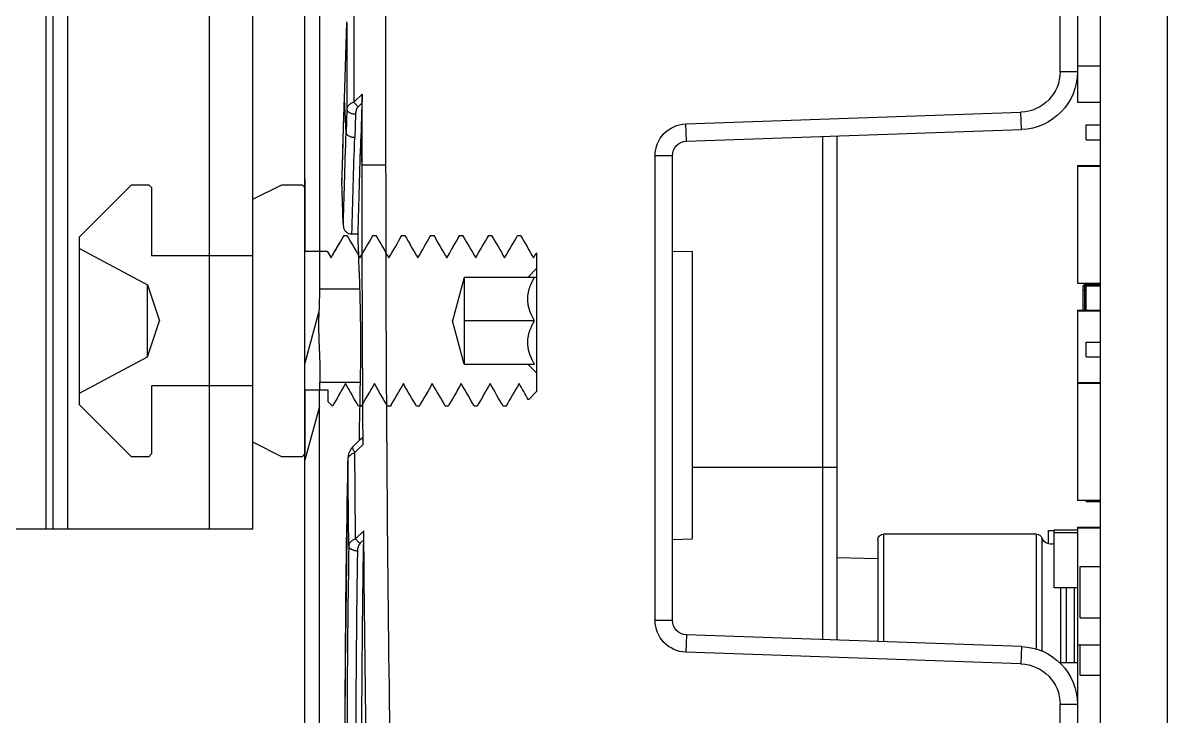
# Model space of a CAD drawing. Header units: millimetres. Extents: x 3299 to 14264, y 1863 to 5555.
# Drawn here: x 13199.5 to 13239.05, y 4149.84 to 4173.8 of the extents above; entities that cross this region are included whole.
import ezdxf

# ---------------------------------------------------------------- set-up
doc = ezdxf.new("R2010")
doc.units = ezdxf.units.MM
doc.layers.add('02___PRT_ALL_AXES', color=7, linetype='Continuous')
doc.layers.add('1轮廓线', color=7, linetype='Continuous', lineweight=25)

# ---------------------------------------------------------------- blocks, each defined once
blk = doc.blocks.new('etdyf')
at = {"color": 114, "linetype": 'Continuous', "true_color": 0x139b48}
for p, q in [((4442.055, 3217.709), (4442.055, 3237.709)), ((5101.055, 3224.87), (4442.055, 3224.87)), ((4442.055, 3224.609), (5101.055, 3224.609)), ((4442.055, 3224.109), (5101.055, 3224.109)), ((4442.055, 3219.209), (5101.055, 3219.209)), ((4442.055, 3217.709), (5101.055, 3217.709))]:
    blk.add_line(p, q, dxfattribs=at)
blk = doc.blocks.new('RYFHVN')
at = {"layer": '1轮廓线', "linetype": 'Continuous', "lineweight": 25}
for p, q in [((8617.813, 3200.29), (8619.613, 3202.09)), ((8619.613, 3202.09), (8620.213, 3202.09)), ((8620.213, 3202.09), (8620.313, 3201.99)), ((8623.813, 3201.59), (8624.813, 3202.09)), ((8624.813, 3202.09), (8625.513, 3202.09)), ((8625.513, 3202.09), (8625.613, 3201.99)), ((8625.613, 3202.29), (8625.613, 3199.79)), ((8620.313, 3201.99), (8620.313, 3199.64)), ((8623.813, 3199.64), (8623.813, 3201.59)), ((8617.813, 3199.89), (8617.813, 3200.29)), ((8626.963, 3200.34), (8626.963, 3200.34)), ((8626.963, 3200.34), (8627.063, 3200.34)), ((8627.063, 3200.34), (8627.063, 3200.34)), ((8627.963, 3200.34), (8627.963, 3200.34)), ((8627.963, 3200.34), (8628.063, 3200.34)), ((8628.063, 3200.339), (8628.063, 3200.34)), ((8628.963, 3200.34), (8628.963, 3200.339)), ((8628.963, 3200.34), (8629.063, 3200.34)), ((8629.063, 3200.339), (8629.063, 3200.34)), ((8629.963, 3200.34), (8629.963, 3200.339)), ((8629.963, 3200.34), (8630.063, 3200.34)), ((8630.063, 3200.34), (8630.063, 3200.34)), ((8630.963, 3200.34), (8630.963, 3200.34)), ((8630.963, 3200.34), (8631.063, 3200.34)), ((8631.063, 3200.34), (8631.063, 3200.34)), ((8631.963, 3200.34), (8631.963, 3200.34)), ((8631.963, 3200.34), (8632.063, 3200.34)), ((8632.063, 3200.34), (8632.063, 3200.34)), ((8632.963, 3200.34), (8632.963, 3200.34)), ((8632.963, 3200.34), (8633.063, 3200.34)), ((8633.063, 3200.34), (8633.063, 3200.34)), ((8617.813, 3198.28), (8617.813, 3199.89)), ((8625.613, 3199.79), (8626.381, 3199.79)), ((8626.38, 3199.79), (8626.381, 3199.79)), ((8633.613, 3199.734), (8633.613, 3199.734)), ((8633.613, 3199.734), (8633.613, 3199.19)), ((8620.313, 3199.64), (8623.813, 3199.64)), ((8626.513, 3199.56), (8626.513, 3199.56)), ((8627.513, 3199.56), (8627.513, 3199.56)), ((8628.513, 3199.56), (8628.513, 3199.56)), ((8629.513, 3199.56), (8629.513, 3199.56)), ((8630.513, 3199.56), (8630.513, 3199.56)), ((8631.513, 3199.56), (8631.513, 3199.56)), ((8632.513, 3199.56), (8632.513, 3199.56)), ((8633.513, 3199.56), (8633.513, 3199.56)), ((8633.613, 3199.19), (8633.313, 3198.89)), ((8633.613, 3199.19), (8633.613, 3195.59)), ((8620.172, 3196.144), (8620.172, 3198.636)), ((8633.313, 3198.89), (8631.113, 3198.89)), ((8631.113, 3198.89), (8631.113, 3195.89)), ((8617.813, 3196.79), (8617.813, 3197.99)), ((8633.545, 3197.39), (8631.113, 3197.39)), ((8617.813, 3194.89), (8617.813, 3196.5)), ((8631.113, 3195.89), (8633.313, 3195.89)), ((8633.313, 3195.89), (8633.613, 3195.59)), ((8633.613, 3195.59), (8633.613, 3194.94)), ((8620.313, 3195.14), (8620.313, 3192.79)), ((8623.813, 3195.14), (8620.313, 3195.14)), ((8623.813, 3193.19), (8623.813, 3195.14)), ((8626.413, 3194.99), (8625.613, 3194.99)), ((8625.613, 3194.99), (8625.613, 3192.79)), ((8626.413, 3194.59), (8626.413, 3194.99)), ((8627.013, 3195.219), (8627.013, 3195.219)), ((8628.013, 3195.22), (8628.013, 3195.22)), ((8629.013, 3195.219), (8629.013, 3195.219)), ((8630.013, 3195.22), (8630.013, 3195.22)), ((8631.013, 3195.219), (8631.013, 3195.219)), ((8632.013, 3195.219), (8632.013, 3195.219)), ((8633.013, 3195.219), (8633.013, 3195.219)), ((8617.813, 3194.49), (8617.813, 3194.89)), ((8626.563, 3194.44), (8626.413, 3194.59)), ((8633.613, 3194.94), (8633.335, 3194.662)), ((8633.335, 3194.662), (8633.335, 3194.662)), ((8619.613, 3192.69), (8617.813, 3194.49)), ((8626.563, 3194.44), (8626.563, 3194.44)), ((8627.463, 3194.44), (8627.463, 3194.44)), ((8627.563, 3194.44), (8627.463, 3194.44)), ((8627.563, 3194.44), (8627.563, 3194.44)), ((8628.463, 3194.44), (8628.463, 3194.44)), ((8628.563, 3194.44), (8628.463, 3194.44)), ((8628.563, 3194.44), (8628.563, 3194.439)), ((8629.463, 3194.439), (8629.463, 3194.44)), ((8629.563, 3194.44), (8629.463, 3194.44)), ((8629.563, 3194.44), (8629.563, 3194.441)), ((8630.463, 3194.441), (8630.463, 3194.44)), ((8630.563, 3194.44), (8630.463, 3194.44)), ((8630.563, 3194.44), (8630.563, 3194.44)), ((8631.463, 3194.44), (8631.463, 3194.44)), ((8631.563, 3194.44), (8631.463, 3194.44)), ((8631.563, 3194.44), (8631.563, 3194.44)), ((8632.463, 3194.44), (8632.463, 3194.44)), ((8632.563, 3194.44), (8632.463, 3194.44)), ((8632.563, 3194.44), (8632.563, 3194.44)), ((8624.813, 3192.69), (8623.813, 3193.19)), ((8620.213, 3192.69), (8619.613, 3192.69)), ((8620.313, 3192.79), (8620.213, 3192.69)), ((8625.513, 3192.69), (8624.813, 3192.69)), ((8625.613, 3192.79), (8625.513, 3192.69))]:
    blk.add_line(p, q, dxfattribs=at)
at = {"layer": '1轮廓线'}
for p, q in [((8617.813, 3199.89), (8620.172, 3198.636)), ((8620.172, 3198.636), (8620.584, 3197.39)), ((8631.113, 3198.89), (8630.711, 3197.39)), ((8620.172, 3196.144), (8620.584, 3197.39)), ((8631.113, 3195.89), (8630.711, 3197.39)), ((8617.813, 3194.89), (8620.172, 3196.144))]:
    blk.add_line(p, q, dxfattribs=at)
at = {"layer": '1轮廓线', "linetype": 'Continuous', "lineweight": 25}
for points, degree in [([(8626.84, 3200.126), (8626.675, 3199.845), (8626.51, 3199.565)], 2), ([(8626.513, 3199.56), (8626.663, 3199.82), (8626.813, 3200.08), (8626.963, 3200.34)], 3), ([(8627.063, 3200.34), (8627.213, 3200.08), (8627.363, 3199.82), (8627.513, 3199.56)], 3), ([(8627.513, 3199.56), (8627.663, 3199.82), (8627.813, 3200.08), (8627.963, 3200.34)], 3), ([(8627.936, 3200.299), (8627.945, 3200.326), (8627.954, 3200.34), (8627.963, 3200.34)], 3), ([(8628.063, 3200.339), (8628.213, 3200.079), (8628.363, 3199.82), (8628.513, 3199.56)], 3), ([(8628.513, 3199.56), (8628.663, 3199.82), (8628.813, 3200.079), (8628.963, 3200.339)], 3), ([(8628.936, 3200.297), (8628.945, 3200.326), (8628.954, 3200.34), (8628.963, 3200.34)], 3), ([(8629.063, 3200.339), (8629.213, 3200.08), (8629.363, 3199.82), (8629.513, 3199.56)], 3), ([(8629.513, 3199.56), (8629.663, 3199.82), (8629.813, 3200.08), (8629.963, 3200.339)], 3), ([(8629.936, 3200.298), (8629.945, 3200.326), (8629.954, 3200.34), (8629.963, 3200.34)], 3), ([(8630.063, 3200.34), (8630.213, 3200.08), (8630.363, 3199.82), (8630.513, 3199.56)], 3), ([(8630.937, 3200.298), (8630.723, 3199.931), (8630.509, 3199.566)], 2), ([(8630.513, 3199.56), (8630.663, 3199.82), (8630.813, 3200.08), (8630.963, 3200.34)], 3), ([(8630.935, 3200.293), (8630.944, 3200.324), (8630.954, 3200.34), (8630.963, 3200.34)], 3), ([(8631.063, 3200.34), (8631.213, 3200.08), (8631.363, 3199.82), (8631.513, 3199.56)], 3), ([(8631.513, 3199.56), (8631.663, 3199.82), (8631.813, 3200.08), (8631.963, 3200.34)], 3), ([(8631.936, 3200.299), (8631.945, 3200.326), (8631.954, 3200.34), (8631.963, 3200.34)], 3), ([(8632.063, 3200.34), (8632.213, 3200.08), (8632.363, 3199.82), (8632.513, 3199.56)], 3), ([(8632.513, 3199.56), (8632.663, 3199.82), (8632.813, 3200.08), (8632.963, 3200.34)], 3), ([(8633.063, 3200.34), (8633.213, 3200.08), (8633.363, 3199.82), (8633.513, 3199.56)], 3), ([(8626.38, 3199.79), (8626.425, 3199.713), (8626.469, 3199.637), (8626.513, 3199.56)], 3), ([(8633.513, 3199.56), (8633.546, 3199.618), (8633.58, 3199.676), (8633.613, 3199.734)], 3), ([(8633.313, 3195.89), (8633.313, 3195.89), (8633.427, 3195.89), (8633.545, 3195.89)], 2), ([(8627.013, 3195.219), (8626.863, 3194.959), (8626.713, 3194.7), (8626.563, 3194.44)], 3), ([(8627.463, 3194.44), (8627.313, 3194.699), (8627.163, 3194.959), (8627.013, 3195.219)], 3), ([(8628.013, 3195.22), (8627.863, 3194.96), (8627.713, 3194.7), (8627.563, 3194.44)], 3), ([(8628.463, 3194.44), (8628.313, 3194.7), (8628.163, 3194.96), (8628.013, 3195.22)], 3), ([(8629.013, 3195.219), (8628.863, 3194.959), (8628.713, 3194.699), (8628.563, 3194.439)], 3), ([(8629.463, 3194.439), (8629.313, 3194.699), (8629.163, 3194.959), (8629.013, 3195.219)], 3), ([(8630.013, 3195.22), (8629.863, 3194.96), (8629.713, 3194.7), (8629.563, 3194.441)], 3), ([(8629.585, 3194.471), (8629.801, 3194.842), (8630.017, 3195.212)], 2), ([(8630.463, 3194.441), (8630.313, 3194.7), (8630.163, 3194.96), (8630.013, 3195.22)], 3), ([(8631.013, 3195.219), (8630.863, 3194.959), (8630.713, 3194.7), (8630.563, 3194.44)], 3), ([(8631.463, 3194.44), (8631.313, 3194.7), (8631.163, 3194.96), (8631.013, 3195.219)], 3), ([(8632.013, 3195.219), (8631.863, 3194.959), (8631.713, 3194.7), (8631.563, 3194.44)], 3), ([(8632.463, 3194.44), (8632.313, 3194.7), (8632.163, 3194.959), (8632.013, 3195.219)], 3), ([(8633.013, 3195.219), (8632.863, 3194.959), (8632.713, 3194.7), (8632.563, 3194.44)], 3), ([(8633.335, 3194.662), (8633.228, 3194.848), (8633.12, 3195.033), (8633.013, 3195.219)], 3), ([(8627.563, 3194.44), (8627.572, 3194.44), (8627.581, 3194.455), (8627.59, 3194.483)], 3), ([(8628.59, 3194.481), (8628.581, 3194.454), (8628.572, 3194.44), (8628.563, 3194.44)], 3)]:
    blk.add_open_spline(points, degree=degree, dxfattribs=at)
for points, degree, knots in [([(8633.613, 3198.89), (8633.427, 3198.89), (8633.313, 3198.89), (8633.313, 3198.89)], 2, [0, 0, 0, 0.500069, 1, 1, 1]), ([(8633.545, 3197.39), (8633.426, 3197.596), (8633.369, 3197.781), (8633.313, 3197.963), (8633.313, 3198.315), (8633.426, 3198.683), (8633.545, 3198.89)], 2, [0, 0, 0, 0.25, 0.25, 0.5, 0.75, 1, 1, 1]), ([(8617.813, 3197.99), (8617.813, 3197.99), (8617.813, 3198.015), (8617.813, 3198.036), (8617.813, 3198.109), (8617.813, 3198.16), (8617.813, 3198.215), (8617.813, 3198.28)], 2, [0, 0, 0, 0.25, 0.25, 0.5, 0.75, 0.75, 1, 1, 1]), ([(8633.545, 3195.89), (8633.426, 3196.096), (8633.369, 3196.281), (8633.313, 3196.463), (8633.313, 3196.815), (8633.426, 3197.183), (8633.545, 3197.39)], 2, [0, 0, 0, 0.25, 0.25, 0.5, 0.75, 1, 1, 1]), ([(8617.813, 3196.5), (8617.813, 3196.563), (8617.813, 3196.62), (8617.813, 3196.668), (8617.813, 3196.742), (8617.813, 3196.765), (8617.813, 3196.79), (8617.813, 3196.79)], 2, [0, 0, 0, 0.250039, 0.250039, 0.500079, 0.750118, 0.750118, 1, 1, 1]), ([(8629.588, 3194.475), (8629.587, 3194.473), (8629.586, 3194.471), (8629.578, 3194.45), (8629.57, 3194.44), (8629.563, 3194.44)], 3, [0, 0, 0, 0, 0.097677, 0.097677, 1, 1, 1, 1]), ([(8632.563, 3194.44), (8632.571, 3194.44), (8632.58, 3194.452), (8632.589, 3194.479), (8632.59, 3194.482), (8632.591, 3194.484)], 3, [0, 0, 0, 0, 0.90212, 0.90212, 1, 1, 1, 1])]:
    blk.add_open_spline(points, degree=degree, knots=knots, dxfattribs=at)
blk = doc.blocks.new('5555')
at = {"color": 7, "linetype": 'Continuous'}
for p, q in [((2254.952, 3834.509), (2254.952, 3497.009)), ((2257.252, 3497.009), (2257.252, 3834.509)), ((2284.752, 3501.965), (2284.752, 3829.553)), ((2281.952, 3532.465), (2281.952, 3799.053)), ((2258.052, 3576.273), (2258.052, 3534.637)), ((2258.652, 3535.69), (2258.652, 3576.273)), ((2284.252, 3542.668), (2284.252, 3528.191)), ((2283.066, 3537.619), (2283.066, 3534.642)), ((2283.39, 3534.75), (2283.307, 3537.376)), ((2283.307, 3537.366), (2283.307, 3537.376)), ((2283.39, 3534.74), (2283.307, 3537.366)), ((2283.307, 3537.366), (2283.307, 3534.389)), ((2258.052, 3535.887), (2257.252, 3535.887)), ((2258.052, 3535.69), (2258.652, 3535.69)), ((2282.777, 3534.916), (2283.066, 3534.642)), ((2282.777, 3532.465), (2282.777, 3534.916)), ((2283.332, 3533.582), (2283.39, 3534.74)), ((2283.39, 3534.74), (2283.39, 3534.75)), ((2258.052, 3534.637), (2257.252, 3534.637)), ((2282.782, 3534.603), (2282.911, 3534.48)), ((2282.782, 3534.603), (2282.822, 3533.358)), ((2283.307, 3534.389), (2283.332, 3533.582)), ((2259.982, 3533.692), (2260.003, 3534.291)), ((2271.59, 3533.887), (2260.003, 3534.291)), ((2283.007, 3534.227), (2283.033, 3533.42)), ((2257.752, 3533.848), (2257.252, 3533.848)), ((2257.752, 3533.34), (2257.752, 3533.848)), ((2271.569, 3533.287), (2259.982, 3533.692)), ((2271.569, 3533.287), (2271.59, 3533.887)), ((2257.752, 3533.34), (2257.252, 3533.34)), ((2266.352, 3516.049), (2266.352, 3533.469)), ((2266.852, 3516.066), (2266.852, 3533.452)), ((2282.777, 3532.465), (2282.822, 3533.358)), ((2272.052, 3532.787), (2272.652, 3532.787)), ((2272.052, 3516.731), (2272.052, 3532.787)), ((2272.652, 3516.731), (2272.652, 3532.787)), ((2258.052, 3532.451), (2257.252, 3532.451)), ((2258.052, 3532.426), (2257.252, 3532.426)), ((2258.052, 3532.451), (2258.052, 3528.387)), ((2281.952, 3532.465), (2282.777, 3532.465)), ((2283.475, 3531.837), (2283.474, 3531.853)), ((2283.475, 3531.837), (2283.474, 3531.853)), ((2283.475, 3531.853), (2283.475, 3531.837)), ((2282.916, 3530.081), (2283.128, 3530.081)), ((2258.052, 3528.387), (2257.252, 3528.387)), ((2257.752, 3528.34), (2257.752, 3528.387)), ((2257.752, 3528.34), (2257.252, 3528.34)), ((2257.752, 3528.32), (2257.252, 3528.32)), ((2257.752, 3528.294), (2257.252, 3528.294)), ((2257.802, 3528.333), (2257.302, 3528.333)), ((2257.302, 3528.32), (2257.302, 3528.333)), ((2257.752, 3527.451), (2257.752, 3528.32)), ((2257.752, 3528.283), (2257.852, 3528.283)), ((2257.752, 3528.133), (2257.852, 3528.133)), ((2257.802, 3528.333), (2257.802, 3527.451)), ((2257.852, 3527.451), (2257.852, 3528.283)), ((2284.252, 3528.191), (2282.853, 3528.191)), ((2258.052, 3527.451), (2257.252, 3527.451)), ((2258.052, 3527.426), (2257.252, 3527.426)), ((2258.052, 3527.451), (2258.052, 3520.887)), ((2284.273, 3527.404), (2284.752, 3525.62)), ((2257.752, 3526.348), (2257.252, 3526.348)), ((2257.752, 3525.84), (2257.752, 3526.348)), ((2257.752, 3525.84), (2257.252, 3525.84)), ((2258.052, 3524.951), (2257.252, 3524.951)), ((2258.052, 3524.926), (2257.252, 3524.926)), ((2284.238, 3524.967), (2282.835, 3524.967)), ((2284.252, 3524.126), (2284.752, 3522.265)), ((2284.252, 3500.628), (2284.252, 3524.126)), ((2282.939, 3522.621), (2282.744, 3522.81)), ((2283.029, 3522.534), (2282.939, 3522.621)), ((2283.265, 3522.286), (2283.265, 3522.286)), ((2283.265, 3522.278), (2283.265, 3522.286)), ((2283.267, 3522.197), (2283.265, 3522.278)), ((2283.267, 3522.197), (2283.265, 3522.278)), ((2266.352, 3522.009), (2271.352, 3522.009)), ((2258.052, 3520.887), (2257.252, 3520.887)), ((2257.752, 3520.84), (2257.752, 3520.887)), ((2257.752, 3520.84), (2257.252, 3520.84)), ((2258.052, 3519.951), (2257.252, 3519.951)), ((2258.052, 3519.926), (2257.252, 3519.926)), ((2258.052, 3519.951), (2258.052, 3508.12)), ((2258.852, 3519.858), (2258.052, 3519.858)), ((2258.052, 3519.758), (2258.852, 3519.758)), ((2258.852, 3517.858), (2258.852, 3519.858)), ((2259.052, 3519.836), (2258.852, 3519.836)), ((2259.052, 3519.374), (2259.052, 3519.836)), ((2259.464, 3519.708), (2264.752, 3519.708)), ((2259.464, 3515.738), (2259.464, 3519.708)), ((2264.752, 3519.708), (2264.752, 3515.993)), ((2282.72, 3519.829), (2283.004, 3519.553)), ((2259.278, 3519.581), (2259.278, 3515.669)), ((2264.952, 3519.508), (2264.952, 3516)), ((2282.721, 3519.515), (2282.847, 3519.393)), ((2264.953, 3518.926), (2264.952, 3518.926)), ((2264.953, 3518.926), (2264.953, 3516)), ((2257.952, 3518.591), (2257.252, 3518.591)), ((2257.952, 3516.813), (2257.952, 3518.591)), ((2258.052, 3517.858), (2258.852, 3517.858)), ((2258.152, 3515.258), (2258.152, 3517.858)), ((2258.44, 3517.858), (2258.44, 3515.258)), ((2258.626, 3515.258), (2258.626, 3517.858)), ((2257.952, 3516.813), (2257.252, 3516.813)), ((2272.052, 3516.731), (2272.652, 3516.731)), ((2259.982, 3515.826), (2271.569, 3516.231)), ((2271.569, 3516.231), (2271.59, 3515.631)), ((2258.052, 3515.887), (2257.252, 3515.887)), ((2257.952, 3514.832), (2257.952, 3515.887)), ((2259.982, 3515.826), (2260.003, 3515.227)), ((2260.003, 3515.227), (2271.59, 3515.631)), ((2258.052, 3515.258), (2258.658, 3515.258)), ((2257.952, 3514.832), (2257.252, 3514.832)), ((2283.357, 3514.099), (2283.353, 3514.659)), ((2283.358, 3514.099), (2283.356, 3514.659)), ((2258.052, 3513.828), (2258.652, 3513.828)), ((2258.652, 3508.12), (2258.652, 3513.828))]:
    blk.add_line(p, q, dxfattribs=at)
for points in [[(2283.475, 3531.853), (2283.449, 3532.784), (2283.42, 3533.805), (2283.39, 3534.75)], [(2283.081, 3522.751), (2282.988, 3522.84), (2282.83, 3522.993), (2282.756, 3523.066)], [(2283.265, 3522.286), (2283.264, 3522.314), (2283.251, 3522.423), (2283.223, 3522.523), (2283.183, 3522.615), (2283.129, 3522.697), (2283.081, 3522.751)], [(2283.17, 3498.106), (2283.326, 3506.136), (2283.358, 3514.25), (2283.265, 3522.286)]]:
    blk.add_lwpolyline(points, dxfattribs=at)
for centre, radius, start, end in [((2260.052, 3535.69), 2, 180, 268), ((2260.052, 3535.69), 1.4, 180, 268), ((1761.486, 3518.113), 522.169, 1.50781, 1.82482), ((2271.552, 3532.787), 1.1, 0, 88), ((1761.427, 3516.954), 522.17, 1.63473, 1.82482), ((2271.552, 3532.787), 0.5, 0, 88), ((1761.273, 3516.8), 522.024, 1.45773, 1.82446), ((1761.43, 3516.954), 522.167, 1.46989, 1.63473), ((2257.802, 3528.283), 0.05, 0, 90), ((886.326, 3532.734), 1396.74, 359.459277, 359.58156), ((886.581, 3533.013), 1396.725, 359.437331, 359.559646), ((1761.144, 3512.245), 522.218, 0.26487, 1.09193), ((2259.464, 3519.508), 0.2, 90, 158.6763), ((2264.752, 3519.508), 0.2, 0, 90), ((2258.952, 3519.708), 0.35, 253.3025, 338.6763), ((2271.552, 3516.731), 0.5, 272, 0), ((2271.552, 3516.731), 1.1, 272, 0), ((2260.052, 3513.828), 2, 92, 180), ((2260.052, 3513.828), 1.4, 92, 180), ((1761.004, 3512.245), 522.357, 359.43075, 0.20332)]:
    blk.add_arc(centre, radius, start, end, dxfattribs=at)
for centre, major_axis, ratio, start_param, end_param in [((2282.795, 3534.751), (-0.007, 0.42), 0.039567, 1.167196, 1.932025), ((1582.627, 3512.005), (700.275, 18.578), 0.863121, -0.000832, 0.004591), ((1579.455, 3448.548), (119.578, 2729.438), 0.256331, -1.529595, -1.529049), ((1579.455, 3448.548), (119.493, 2727.49), 0.256331, -1.530364, -1.529671), ((2284.752, 3526.579), (-0.274, 3), 0.139425, 0.99083, 1.279579), ((1582.491, 3509.28), (700.275, 18.578), 0.863121, 6.275087, 6.278402), ((2278.662, 3529.489), (-2.774, 12.668), 0.383134, -2.090027, -2.018187), ((1582.334, 3506.139), (700.275, 18.578), 0.863121, -0.024899, -0.008605)]:
    blk.add_ellipse(centre, major_axis=major_axis, ratio=ratio, start_param=start_param, end_param=end_param, dxfattribs=at)
for points, knots in [([(2283.307, 3537.366), (2283.306, 3537.371), (2283.304, 3537.389), (2283.3, 3537.406), (2283.295, 3537.419)], [0, 0, 0, 0, 0.247035, 1, 1, 1, 1]), ([(2283.066, 3534.642), (2283.055, 3534.626), (2283.033, 3534.596), (2282.995, 3534.554), (2282.954, 3534.515), (2282.925, 3534.491), (2282.911, 3534.48)], [0, 0, 0, 0, 0.2472, 0.501422, 0.754923, 1, 1, 1, 1]), ([(2282.911, 3534.48), (2282.928, 3534.464), (2282.957, 3534.426), (2282.985, 3534.362), (2283.002, 3534.295), (2283.006, 3534.25), (2283.007, 3534.227)], [0, 0, 0, 0, 0.258335, 0.508784, 0.755281, 1, 1, 1, 1]), ([(2283.307, 3534.389), (2283.306, 3534.378), (2283.3, 3534.356), (2283.28, 3534.326), (2283.251, 3534.299), (2283.214, 3534.275), (2283.169, 3534.255), (2283.118, 3534.24), (2283.064, 3534.231), (2283.026, 3534.228), (2283.007, 3534.227)], [0, 0, 0, 0, 0.086537, 0.181841, 0.289731, 0.411392, 0.545953, 0.691123, 0.84375, 1, 1, 1, 1]), ([(2283.066, 3534.642), (2283.084, 3534.635), (2283.118, 3534.62), (2283.166, 3534.593), (2283.206, 3534.563), (2283.24, 3534.531), (2283.267, 3534.497), (2283.288, 3534.462), (2283.301, 3534.426), (2283.306, 3534.401), (2283.307, 3534.389)], [0, 0, 0, 0, 0.157952, 0.305104, 0.441527, 0.567855, 0.685181, 0.795012, 0.899209, 1, 1, 1, 1]), ([(2283.332, 3533.582), (2283.331, 3533.571), (2283.326, 3533.549), (2283.306, 3533.519), (2283.277, 3533.492), (2283.239, 3533.468), (2283.194, 3533.448), (2283.144, 3533.433), (2283.089, 3533.424), (2283.052, 3533.421), (2283.033, 3533.42)], [0, 0, 0, 0, 0.086537, 0.181841, 0.289731, 0.411392, 0.545953, 0.691123, 0.84375, 1, 1, 1, 1]), ([(2281.514, 3497.509), (2281.66, 3503.335), (2281.879, 3514.987), (2281.952, 3526.64), (2281.952, 3532.465)], [0, 0, 0, 0, 0.500134, 1, 1, 1, 1]), ([(2282.744, 3522.81), (2282.749, 3523.614), (2282.769, 3526.833), (2282.777, 3530.051), (2282.777, 3532.465)], [0, 0, 0, 0, 0.249991, 1, 1, 1, 1]), ([(2283.425, 3530.348), (2283.425, 3530.331), (2283.42, 3530.297), (2283.403, 3530.248), (2283.377, 3530.202), (2283.341, 3530.161), (2283.297, 3530.127), (2283.245, 3530.101), (2283.188, 3530.084), (2283.148, 3530.081), (2283.128, 3530.081)], [0, 0, 0, 0, 0.115, 0.231472, 0.350542, 0.473144, 0.599791, 0.730428, 0.864296, 1, 1, 1, 1]), ([(2282.835, 3524.967), (2282.832, 3525.092), (2282.828, 3525.349), (2282.823, 3525.887), (2282.822, 3526.579), (2282.83, 3527.272), (2282.841, 3527.809), (2282.849, 3528.067), (2282.853, 3528.191)], [0, 0, 0, 0, 0.115948, 0.239598, 0.499997, 0.760394, 0.884046, 1, 1, 1, 1]), ([(2284.273, 3527.404), (2284.278, 3527.301), (2284.284, 3527.093), (2284.282, 3526.674), (2284.267, 3526.255), (2284.249, 3525.84), (2284.238, 3525.538), (2284.232, 3525.248), (2284.234, 3525.059), (2284.238, 3524.967)], [0, 0, 0, 0, 0.126798, 0.255958, 0.515589, 0.643169, 0.76735, 0.886737, 1, 1, 1, 1]), ([(2282.744, 3522.81), (2282.744, 3522.826), (2282.744, 3522.858), (2282.745, 3522.898), (2282.746, 3522.929), (2282.746, 3522.951), (2282.747, 3522.973), (2282.748, 3522.992), (2282.748, 3523.01), (2282.749, 3523.026), (2282.75, 3523.037), (2282.751, 3523.045), (2282.751, 3523.05), (2282.752, 3523.054), (2282.752, 3523.058), (2282.753, 3523.06), (2282.753, 3523.063), (2282.754, 3523.064), (2282.754, 3523.065), (2282.755, 3523.066), (2282.755, 3523.066), (2282.756, 3523.066)], [0, 0, 0, 0, 0.189388, 0.375293, 0.465239, 0.55201, 0.634394, 0.711088, 0.780643, 0.841697, 0.893124, 0.914967, 0.934181, 0.950741, 0.964643, 0.97595, 0.98475, 0.991151, 0.995333, 0.997773, 1, 1, 1, 1]), ([(2283.029, 3522.534), (2283.037, 3522.545), (2283.051, 3522.567), (2283.07, 3522.601), (2283.084, 3522.633), (2283.094, 3522.663), (2283.099, 3522.691), (2283.098, 3522.715), (2283.094, 3522.732), (2283.087, 3522.744), (2283.083, 3522.748), (2283.081, 3522.751)], [0, 0, 0, 0, 0.174472, 0.337576, 0.486537, 0.619581, 0.735763, 0.835583, 0.921698, 0.96139, 1, 1, 1, 1]), ([(2283.2, 3522.422), (2283.19, 3522.434), (2283.166, 3522.456), (2283.127, 3522.485), (2283.08, 3522.512), (2283.046, 3522.527), (2283.029, 3522.534)], [0, 0, 0, 0, 0.22264, 0.462938, 0.722019, 1, 1, 1, 1]), ([(2283.255, 3522.331), (2283.25, 3522.347), (2283.234, 3522.38), (2283.212, 3522.408), (2283.2, 3522.422)], [0, 0, 0, 0, 0.479641, 1, 1, 1, 1]), ([(2283.265, 3522.278), (2283.265, 3522.283), (2283.263, 3522.3), (2283.259, 3522.318), (2283.255, 3522.331)], [0, 0, 0, 0, 0.247278, 1, 1, 1, 1]), ([(2282.59, 3509.583), (2282.604, 3510.437), (2282.657, 3513.852), (2282.697, 3517.268), (2282.72, 3519.829)], [0, 0, 0, 0, 0.250036, 1, 1, 1, 1]), ([(2282.721, 3519.515), (2282.721, 3519.565), (2282.72, 3519.67), (2282.72, 3519.775), (2282.72, 3519.829)], [0, 0, 0, 0, 0.478207, 1, 1, 1, 1]), ([(2283.004, 3519.553), (2282.993, 3519.538), (2282.97, 3519.508), (2282.932, 3519.466), (2282.891, 3519.428), (2282.862, 3519.404), (2282.847, 3519.393)], [0, 0, 0, 0, 0.246917, 0.501019, 0.754604, 1, 1, 1, 1]), ([(2282.847, 3519.393), (2282.864, 3519.377), (2282.892, 3519.338), (2282.919, 3519.273), (2282.935, 3519.206), (2282.939, 3519.161), (2282.939, 3519.138)], [0, 0, 0, 0, 0.258133, 0.508498, 0.755062, 1, 1, 1, 1]), ([(2283.239, 3519.297), (2283.239, 3519.291), (2283.237, 3519.281), (2283.23, 3519.26), (2283.213, 3519.234), (2283.184, 3519.207), (2283.146, 3519.184), (2283.102, 3519.164), (2283.051, 3519.15), (2282.996, 3519.141), (2282.958, 3519.138), (2282.939, 3519.138)], [0, 0, 0, 0, 0.042706, 0.086836, 0.181853, 0.289377, 0.410739, 0.545155, 0.69038, 0.843275, 1, 1, 1, 1]), ([(2283.004, 3519.553), (2283.022, 3519.546), (2283.056, 3519.531), (2283.103, 3519.503), (2283.143, 3519.473), (2283.176, 3519.441), (2283.203, 3519.406), (2283.222, 3519.371), (2283.235, 3519.334), (2283.238, 3519.309), (2283.239, 3519.297)], [0, 0, 0, 0, 0.158086, 0.305226, 0.441538, 0.567705, 0.684884, 0.794648, 0.898923, 1, 1, 1, 1]), ([(2283.239, 3519.297), (2283.295, 3515.765), (2283.334, 3508.7), (2283.23, 3501.636), (2283.142, 3498.105)], [0, 0, 0, 0, 0.499994, 1, 1, 1, 1]), ([(2282.939, 3519.138), (2282.952, 3518.337), (2282.995, 3515.132), (2283.008, 3511.926), (2283.002, 3509.522)], [0, 0, 0, 0, 0.250005, 1, 1, 1, 1])]:
    blk.add_open_spline(points, degree=3, knots=knots, dxfattribs=at)
at = {"layer": '02___PRT_ALL_AXES', "color": 7, "linetype": 'Continuous'}
for p, q in [((2272.052, 3529.489), (2271.352, 3529.471)), ((2271.352, 3519.547), (2271.352, 3529.471)), ((2272.052, 3519.529), (2271.352, 3519.547)), ((2266.352, 3518.901), (2264.952, 3518.872))]:
    blk.add_line(p, q, dxfattribs=at)
blk = doc.blocks.new('*U165')
blk.add_blockref('5555', (-2270.402, -3671.759))
blk = doc.blocks.new('*U166')
at = {"color": 0, "linetype": 'ByBlock', "lineweight": -2, "transparency": 16777216}
blk.add_blockref('*U165', (0, 1012.5), dxfattribs=at)

msp = doc.modelspace()

# ---------------------------------------------------------------- block references
at = {"xscale": -1}
msp.add_blockref('*U166', (13223.59798, 3295.67844), dxfattribs=at)
at = {"rotation": 90}
msp.add_blockref('etdyf', (16425.15705, -285.75226), dxfattribs=at)
msp.add_blockref('RYFHVN', (4583.63498, 966.11329))

doc.saveas('drawing.dxf')
